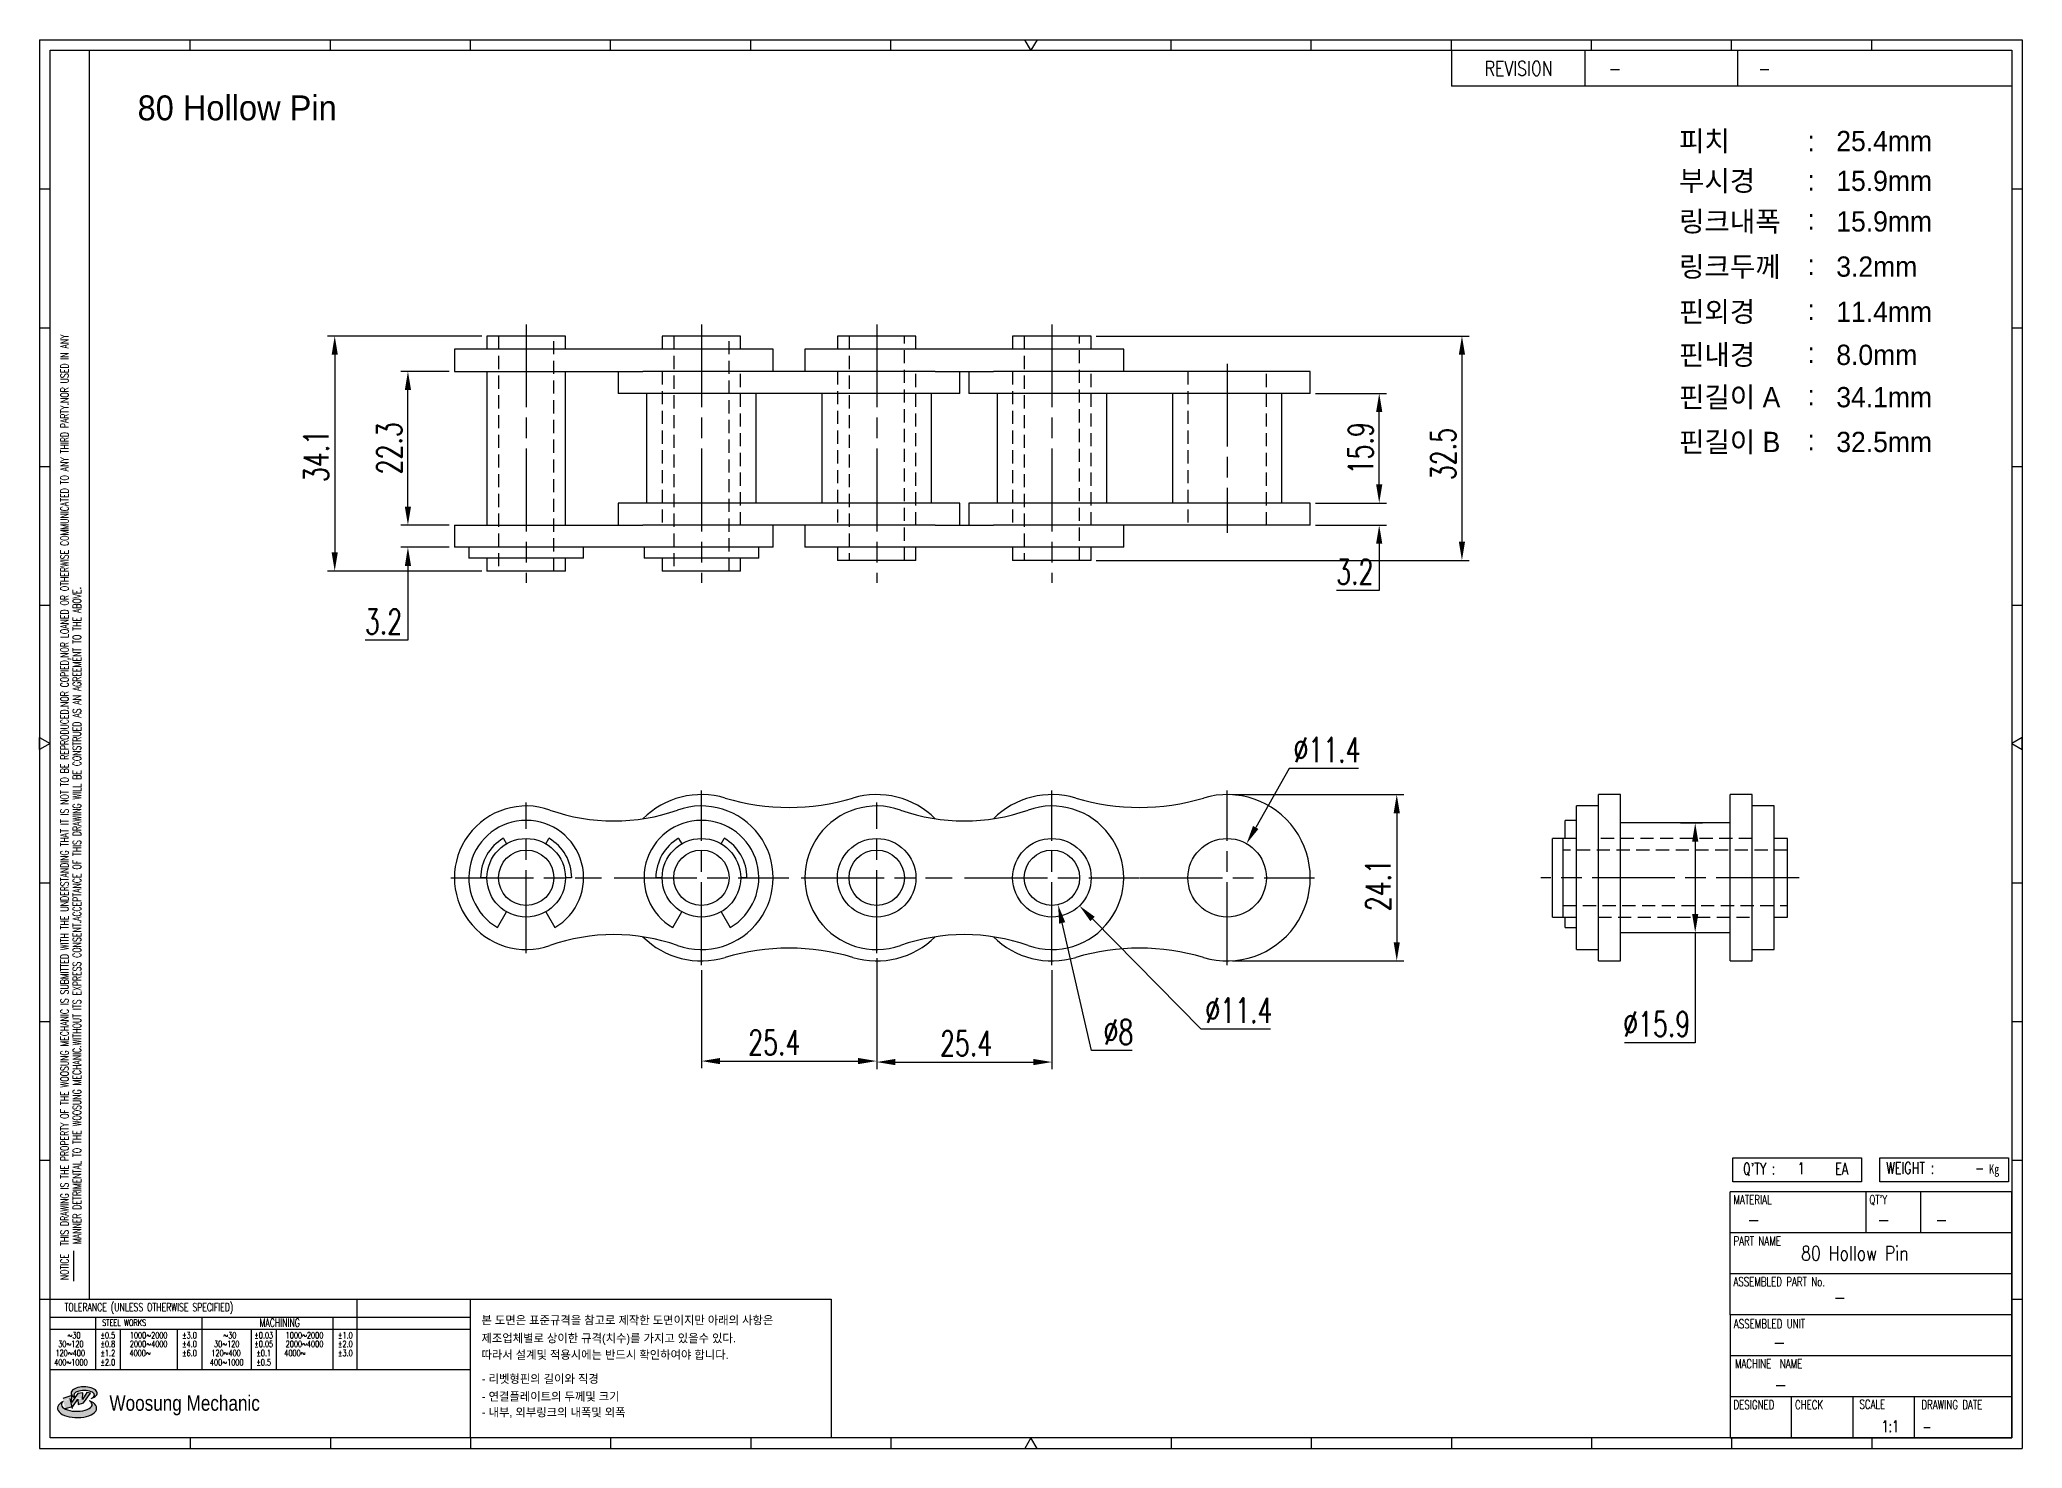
# Model space of a CAD drawing. Header units: millimetres. Extents: x 849 to 1136, y 59 to 263.
import ezdxf
from ezdxf.enums import TextEntityAlignment as Align

# ---------------------------------------------------------------- set-up
doc = ezdxf.new("R2010")
doc.units = ezdxf.units.MM
doc.linetypes.add('AM_ISO08W050', pattern=[18, 12, -1.5, 3, -1.5])
doc.linetypes.add('HIDDEN', pattern=[9.525, 6.35, -3.175])
doc.layers.get('Defpoints').update_dxf_attribs({"color": 80})
doc.layers.add('CL1', color=140, linetype='AM_ISO08W050', lineweight=25)
for name, color, linetype in [('HL', 3, 'HIDDEN'), ('S-DIM', 7, 'Continuous'), ('TITLE', 7, 'Continuous'), ('도면레이아웃', 7, 'Continuous')]:
    doc.layers.add(name, color=color, linetype=linetype)
doc.styles.add('HAN', font='ROMANS.shx', dxfattribs={"width": 0.7, "bigfont": 'whgtxt.shx'})
doc.styles.add('HKD_ST2', font='romans.shx', dxfattribs={"width": 0.7, "height": 4, "bigfont": '@extfont2.shx'})
doc.styles.add('HSG', font='SIMPLEX.shx', dxfattribs={"width": 0.7, "bigfont": 'HSG.shx'})
doc.styles.add('MtXpl_', font='Gulim.ttf')
doc.styles.add('SLDTEXTSTYLE4', font='arial.ttf', dxfattribs={"width": 0.8})
doc.dimstyles.new('AP1.5', dxfattribs={"dimscale": 1.5, "dimtxt": 2.4, "dimasz": 1.8, "dimexe": 0.7, "dimexo": 0.5, "dimgap": 0.6, "dimtad": 1, "dimtoh": 1, "dimdec": 1, "dimrnd": 0.01, "dimzin": 9, "dimdsep": 46, "dimtxsty": 'HSG', "dimcen": 0, "dimclrd": 251, "dimclre": 251, "dimclrt": 60, "dimazin": 2, "dimtp": 1, "dimtm": 1, "dimtfac": 0.5, "dimtdec": 1, "dimtofl": 0, "dimtmove": 0, "dimatfit": 3, "dimfxl": 0, "dimtvp": 1, "dimtolj": 2, "dimlwd": -1, "dimlwe": -1, "dimarcsym": 0})

# ---------------------------------------------------------------- blocks, each defined once
blk = doc.blocks.new('MAST')
at = {"layer": '도면레이아웃'}
h = blk.add_hatch(color=10, dxfattribs=at)
h.paths.add_polyline_path([(1.544, 35.177), (1.554, 34.966), (1.779, 35.034), (2.054, 35.422), (1.908, 35.446), (1.728, 35.167), (1.741, 35.439), (1.547, 35.405), (1.292, 35.041), (1.295, 35.33), (0.943, 35.208), (1.03, 34.8), (1.336, 34.885)])
edge = h.paths.add_edge_path()
edge.add_ellipse((1.795, 35.421), major_axis=(-0.53, 0), ratio=0.487785, start_angle=122.36065, end_angle=403.39574)
edge.add_line((1.411, 35.244), (1.419, 35.261))
edge.add_ellipse((1.798, 35.344), major_axis=(-0.423, 0), ratio=0.444396, start_angle=131.58977, end_angle=386.19408, ccw=False)
edge = h.paths.add_edge_path()
edge.add_ellipse((1.512, 34.815), major_axis=(-0.793, 0), ratio=0.480113, start_angle=314.67633, end_angle=590.85213)
edge.add_ellipse((1.501, 34.958), major_axis=(-0.62, 0), ratio=0.43311, start_angle=331.7024, end_angle=574.42495, ccw=False)
at = {"color": 140}
for p, q in [((0, 90.118), (80.15, 90.118)), ((0, 90.118), (0, 33.191)), ((80.15, 90.118), (80.15, 33.191)), ((57.068, 89.693), (57.068, 88.246)), ((62.47, 89.693), (62.47, 88.246)), ((68.635, 89.693), (68.635, 88.246)), ((79.725, 88.246), (57.068, 88.246)), ((68.449, 43.961), (68.449, 44.936)), ((68.449, 44.936), (73.654, 44.936)), ((73.654, 44.936), (73.654, 43.961)), ((74.39, 43.961), (74.39, 44.936)), ((74.39, 44.936), (79.595, 44.936)), ((79.595, 44.936), (79.595, 43.961)), ((68.336, 38.59), (68.336, 43.563)), ((79.725, 43.563), (68.336, 43.563)), ((73.654, 43.961), (68.449, 43.961)), ((73.827, 43.563), (73.827, 41.905)), ((79.595, 43.961), (74.39, 43.961)), ((76.037, 43.563), (76.037, 41.905)), ((79.725, 38.59), (79.725, 43.563)), ((79.725, 41.905), (68.336, 41.905)), ((79.725, 40.248), (68.336, 40.248)), ((68.336, 38.59), (68.336, 33.616)), ((79.725, 38.59), (68.336, 38.59)), ((79.725, 33.616), (79.725, 38.59)), ((79.725, 36.932), (68.336, 36.932)), ((79.725, 35.274), (68.336, 35.274)), ((70.822, 33.616), (70.822, 35.274)), ((73.309, 33.616), (73.309, 35.274)), ((75.796, 33.616), (75.796, 35.274)), ((0, 33.191), (80.15, 33.191)), ((68.336, 33.616), (79.725, 33.616))]:
    blk.add_line(p, q, dxfattribs=at)
for p, q in [((6.089, 89.693), (6.089, 90.118)), ((11.753, 89.693), (11.753, 90.118)), ((17.418, 89.693), (17.418, 90.118)), ((23.082, 89.693), (23.082, 90.118)), ((28.746, 89.693), (28.746, 90.118)), ((34.411, 89.693), (34.411, 90.118)), ((45.739, 89.693), (45.739, 90.118)), ((51.404, 89.693), (51.404, 90.118)), ((57.068, 89.693), (57.068, 90.118)), ((62.732, 89.693), (62.732, 90.118)), ((68.397, 89.693), (68.397, 90.118)), ((74.061, 89.693), (74.061, 90.118)), ((0, 84.085), (0.425, 84.085)), ((79.725, 84.085), (80.15, 84.085)), ((0, 78.478), (0.425, 78.478)), ((79.725, 78.478), (80.15, 78.478)), ((0, 72.87), (0.425, 72.87)), ((79.725, 72.87), (80.15, 72.87)), ((0, 67.262), (0.425, 67.262)), ((79.725, 67.262), (80.15, 67.262)), ((0, 56.047), (0.425, 56.047)), ((79.725, 56.047), (80.15, 56.047)), ((0, 50.439), (0.425, 50.439)), ((79.725, 50.439), (80.15, 50.439)), ((0, 44.832), (0.425, 44.832)), ((79.725, 44.832), (80.15, 44.832)), ((1.377, 39.947), (1.377, 41.174)), ((0, 39.224), (0.425, 39.224)), ((79.725, 39.224), (80.15, 39.224)), ((6.089, 33.616), (6.089, 33.191)), ((11.753, 33.616), (11.753, 33.191)), ((17.418, 33.616), (17.418, 33.191)), ((23.082, 33.616), (23.082, 33.191)), ((28.746, 33.616), (28.746, 33.191)), ((34.411, 33.616), (34.411, 33.191)), ((45.739, 33.616), (45.739, 33.191)), ((51.404, 33.616), (51.404, 33.191)), ((57.068, 33.616), (57.068, 33.191)), ((62.732, 33.616), (62.732, 33.191)), ((68.397, 33.616), (68.397, 33.191)), ((74.061, 33.616), (74.061, 33.191))]:
    blk.add_line(p, q)
at = {"color": 2}
for p, q in [((2.017, 39.224), (2.017, 89.693)), ((0.425, 39.224), (17.418, 39.224)), ((0.425, 38.487), (17.418, 38.487)), ((2.257, 38.487), (2.257, 36.382)), ((6.557, 38.5), (6.557, 36.382)), ((11.857, 38.487), (11.857, 36.382)), ((12.816, 39.224), (12.816, 36.382)), ((17.418, 33.616), (17.418, 39.224)), ((0.425, 38.012), (17.418, 38.012)), ((3.257, 38.012), (3.257, 36.382)), ((5.557, 38.012), (5.557, 36.382)), ((8.557, 38.012), (8.557, 36.382)), ((9.557, 38.026), (9.557, 36.382)), ((0.425, 36.382), (17.418, 36.382))]:
    blk.add_line(p, q, dxfattribs=at)
for points in [[(40.075, 89.693), (39.83, 90.118), (40.32, 90.118)], [(0.425, 61.679), (0, 61.433), (0, 61.924)], [(79.725, 61.679), (80.15, 61.433), (80.15, 61.924)], [(40.075, 33.616), (39.83, 33.191), (40.32, 33.191)]]:
    blk.add_lwpolyline(points, close=True)
at = {"color": 140}
blk.add_lwpolyline([(0.425, 89.693), (79.725, 89.693), (79.725, 33.616), (0.425, 33.616)], close=True, dxfattribs=at)
at = {"layer": '도면레이아웃'}
for p, q in [((1.295, 35.33), (0.943, 35.208)), ((1.547, 35.405), (1.292, 35.041)), ((1.292, 35.041), (1.295, 35.33)), ((1.741, 35.439), (1.547, 35.405)), ((1.908, 35.446), (1.728, 35.167)), ((1.728, 35.167), (1.741, 35.439)), ((1.779, 35.034), (2.054, 35.422)), ((2.054, 35.422), (1.908, 35.446)), ((1.03, 34.8), (1.336, 34.885)), ((1.224, 35.208), (1.311, 34.8)), ((1.224, 35.208), (1.224, 35.208)), ((1.336, 34.885), (1.544, 35.177)), ((1.419, 35.261), (1.411, 35.244)), ((1.544, 35.177), (1.554, 34.966)), ((1.554, 34.966), (1.779, 35.034))]:
    blk.add_line(p, q, dxfattribs=at)
for centre, major_axis, ratio, start_param, end_param in [((1.795, 35.421), (-0.53, 0), 0.487785, 2.135596, 7.040584), ((1.798, 35.344), (-0.423, 0), 0.444396, 2.296675, 6.740358), ((1.512, 34.815), (-0.793, 0), 0.480113, 5.492138, 10.312315), ((1.501, 34.958), (-0.62, 0), 0.43311, 5.789299, 10.025607)]:
    blk.add_ellipse(centre, major_axis=major_axis, ratio=ratio, start_param=start_param, end_param=end_param, dxfattribs=at)
for s, height, style, width, p in [('REVISION', 0.5806, 'HAN', 0.8, (58.415, 88.664)), ('-', 0.581, 'HAN', 0.8, (63.426, 88.664)), ('-', 0.581, 'HAN', 0.8, (69.468, 88.664)), ("Q'TY : ", 0.4746, 'HKD_ST2', 0.7, (68.857, 44.253)), ('1', 0.475, 'HKD_ST2', 0.7, (71.071, 44.275)), ('EA', 0.4746, 'HKD_ST2', 0.7, (72.578, 44.253)), ('WEIGHT : ', 0.4746, 'HKD_ST2', 0.7, (74.65, 44.286)), ('-', 0.581, 'HAN', 0.8, (69.029, 42.157)), ('-', 0.581, 'HAN', 0.8, (74.289, 42.157)), ('-', 0.581, 'HAN', 0.8, (76.623, 42.157)), ('-', 0.581, 'HAN', 0.8, (72.515, 39.013)), ('-', 0.581, 'HAN', 0.8, (70.067, 37.189)), ('-', 0.581, 'HAN', 0.8, (70.126, 35.48)), ('1:1', 0.4746, 'HKD_ST2', 0.7, (74.458, 33.848)), ('-', 0.475, 'HKD_ST2', 0.7, (76.112, 33.837))]:
    blk.add_text(s, height=height, dxfattribs=dict(style=style, width=width)).set_placement(p)
at = {"color": 6, "style": 'HKD_ST2', "width": 0.7}
for s, p in [(' THIS DRAWING IS THE PROPERTY OF THE WOOSUNG MECHANIC IS SUBMITTED WITH THE UNDERSTANDING THAT IT IS NOT TO BE REPRODUCED.NOR COPIED,NOR LOANED OR OTHERWISE COMMUNICATED TO ANY THIRD PARTY.NOR USED IN ANY', (1.173, 41.217)), ('MANNER DETRIMENTAL TO THE WOOSUNG MECHANIC.WITHOUT ITS EXPRESS CONSENT.ACCEPTANCE OF THIS DRAWING WILL BE CONSTRUED AS AN AGREEMENT TO THE ABOVE.', (1.672, 41.447))]:
    blk.add_text(s, height=0.326266, rotation=90, dxfattribs=at).set_placement(p)
at = {"style": 'HKD_ST2', "width": 0.7}
blk.add_text('-', height=0.475, dxfattribs=at).set_placement((78.613, 44.286), align=Align.RIGHT)
at = {"color": 254, "style": 'HKD_ST2', "width": 0.7}
for s, height, p in [('MATERIAL', 0.3651, (68.474, 43.425)), ("QT'Y", 0.3651, (73.965, 43.425)), ('PART NAME', 0.3651, (68.474, 41.756)), ('ASSEMBLED PART No.', 0.36511, (68.474, 40.109)), ('ASSEMBLED UNIT', 0.36511, (68.49, 38.408)), ('MACHINE  NAME', 0.36511, (68.532, 36.794)), ('DESIGNED', 0.3651, (68.474, 35.136)), ('CHECK', 0.3651, (70.961, 35.136)), ('SCALE', 0.3651, (73.566, 35.153)), ('DRAWING DATE', 0.36511, (76.071, 35.141))]:
    blk.add_text(s, height=height, dxfattribs=at).set_placement(p, align=Align.TOP_LEFT)
at = {"style": 'HKD_ST2', "width": 0.7}
blk.add_text('NOTICE', height=0.3263, rotation=90, dxfattribs=at).set_placement((1.163, 39.988))
blk.add_text('TOLERANCE (UNLESS OTHERWISE SPECIFIED)', height=0.32627, dxfattribs=at).set_placement((4.417, 38.896), align=Align.MIDDLE_CENTER)
at = {"color": 4, "style": 'HKD_ST2', "width": 0.7}
for s, height, p in [('%%12630', 0.261, (1.389, 37.762)), ('1000%%1262000', 0.26101, (4.407, 37.762)), ('%%12630', 0.261, (7.689, 37.762)), ('1000%%1262000', 0.26101, (10.707, 37.762)), ('120%%126400', 0.26101, (1.237, 37.045)), ('30%%126120', 0.261, (1.263, 37.411)), ('4000%%126', 0.261, (4.061, 37.045)), ('2000%%1264000', 0.26101, (4.407, 37.411)), ('120%%126400', 0.26101, (7.537, 37.045)), ('30%%126120', 0.261, (7.563, 37.411)), ('4000%%126', 0.261, (10.321, 37.045)), ('2000%%1264000', 0.26101, (10.707, 37.411)), ('400%%1261000', 0.26101, (1.263, 36.67)), ('400%%1261000', 0.26101, (7.563, 36.67))]:
    blk.add_text(s, height=height, dxfattribs=at).set_placement(p, align=Align.MIDDLE_CENTER)
for s, height, p in [('%%P0.5', 0.261, (2.757, 37.762)), ('STEEL WORKS', 0.26101, (3.416, 38.268)), ('%%P3.0', 0.261, (6.057, 37.762)), ('%%P0.03', 0.261, (9.057, 37.762)), ('MACHINING', 0.3263, (9.707, 38.27)), ('%%P1.0', 0.261, (12.357, 37.762)), ('%%P0.8', 0.261, (2.757, 37.411)), ('%%P1.2', 0.261, (2.757, 37.045)), ('%%P4.0', 0.261, (6.057, 37.411)), ('%%P6.0', 0.261, (6.057, 37.045)), ('%%P0.05', 0.261, (9.057, 37.411)), ('%%P0.1', 0.261, (9.057, 37.045)), ('%%P2.0', 0.261, (12.357, 37.411)), ('%%P3.0', 0.261, (12.357, 37.045)), ('%%P2.0', 0.261, (2.757, 36.67)), ('%%P0.5', 0.261, (9.057, 36.67))]:
    blk.add_text(s, height=height, dxfattribs=at).set_placement(p, align=Align.MIDDLE)
at = {"color": 1, "style": 'SLDTEXTSTYLE4', "width": 0.8}
blk.add_text('Woosung Mechanic', height=0.61957, dxfattribs=at).set_placement((2.822, 34.711))
at = {"layer": 'TITLE', "width": 0.8}
blk.add_text('Kg', height=0.3789, dxfattribs=at).set_placement((78.807, 44.286))
blk = doc.blocks.new('*D2')
at = {"layer": 'Defpoints', "color": 0, "transparency": 16777216}
for p in [(1032.92, 195.72), (1042.91, 195.72), (1032.92, 192.52)]:
    blk.add_point(p, dxfattribs=at)
at = {"layer": 'S-DIM', "color": 251, "linetype": 'ByBlock', "transparency": 16777216}
for p, q in [((1042.91, 198.42), (1042.91, 201.12)), ((1033.67, 195.72), (1043.96, 195.72)), ((1033.67, 192.52), (1043.96, 192.52)), ((1042.91, 189.82), (1042.91, 183.05)), ((1042.91, 183.05), (1036.73, 183.05))]:
    blk.add_line(p, q, dxfattribs=at)
at = {"layer": 'S-DIM', "color": 251, "transparency": 16777216}
for points in [[(1042.46, 198.42), (1043.36, 198.42), (1042.91, 195.72)], [(1042.46, 189.82), (1043.36, 189.82), (1042.91, 192.52)]]:
    blk.add_solid(points, dxfattribs=at)
at = {"layer": 'S-DIM', "color": 60, "transparency": 16777216, "insert": (1039.37, 185.75), "char_height": 3.6, "attachment_point": 5, "style": 'HSG'}
blk.add_mtext('\\A2;3.2', dxfattribs=at)
blk = doc.blocks.new('*D3')
at = {"layer": 'Defpoints', "color": 0, "transparency": 16777216}
for p in [(1032.92, 211.6), (1042.91, 211.6), (1032.92, 195.72)]:
    blk.add_point(p, dxfattribs=at)
at = {"layer": 'S-DIM', "color": 251, "linetype": 'ByBlock', "transparency": 16777216}
for p, q in [((1033.67, 211.6), (1043.96, 211.6)), ((1042.91, 198.42), (1042.91, 208.9)), ((1033.67, 195.72), (1043.96, 195.72))]:
    blk.add_line(p, q, dxfattribs=at)
at = {"layer": 'S-DIM', "color": 251, "transparency": 16777216}
for points in [[(1042.46, 208.9), (1043.36, 208.9), (1042.91, 211.6)], [(1042.46, 198.42), (1043.36, 198.42), (1042.91, 195.72)]]:
    blk.add_solid(points, dxfattribs=at)
at = {"layer": 'S-DIM', "color": 60, "transparency": 16777216, "insert": (1040.21, 203.66), "char_height": 3.6, "attachment_point": 5, "rotation": 90, "style": 'HSG'}
blk.add_mtext('\\A2;15.9', dxfattribs=at)
blk = doc.blocks.new('*D4')
at = {"layer": 'Defpoints', "color": 0, "transparency": 16777216}
for p in [(902.13, 192.52), (908.87, 192.52), (908.87, 189.32)]:
    blk.add_point(p, dxfattribs=at)
at = {"layer": 'S-DIM', "color": 251, "linetype": 'ByBlock', "transparency": 16777216}
for p, q in [((902.13, 195.22), (902.13, 197.92)), ((908.12, 192.52), (901.08, 192.52)), ((908.12, 189.32), (901.08, 189.32)), ((902.13, 186.62), (902.13, 175.85)), ((902.13, 175.85), (895.95, 175.85))]:
    blk.add_line(p, q, dxfattribs=at)
at = {"layer": 'S-DIM', "color": 251, "transparency": 16777216}
for points in [[(901.68, 195.22), (902.58, 195.22), (902.13, 192.52)], [(901.68, 186.62), (902.58, 186.62), (902.13, 189.32)]]:
    blk.add_solid(points, dxfattribs=at)
at = {"layer": 'S-DIM', "color": 60, "transparency": 16777216, "insert": (898.59, 178.55), "char_height": 3.6, "attachment_point": 5, "style": 'HSG'}
blk.add_mtext('\\A2;3.2', dxfattribs=at)
blk = doc.blocks.new('*D5')
at = {"layer": 'Defpoints', "color": 0, "transparency": 16777216}
for p in [(902.13, 214.8), (908.87, 214.8), (908.87, 192.52)]:
    blk.add_point(p, dxfattribs=at)
at = {"layer": 'S-DIM', "color": 251, "linetype": 'ByBlock', "transparency": 16777216}
for p, q in [((908.12, 214.8), (901.08, 214.8)), ((902.13, 195.22), (902.13, 212.1)), ((908.12, 192.52), (901.08, 192.52))]:
    blk.add_line(p, q, dxfattribs=at)
at = {"layer": 'S-DIM', "color": 251, "transparency": 16777216}
for points in [[(901.68, 212.1), (902.58, 212.1), (902.13, 214.8)], [(901.68, 195.22), (902.58, 195.22), (902.13, 192.52)]]:
    blk.add_solid(points, dxfattribs=at)
at = {"layer": 'S-DIM', "color": 60, "transparency": 16777216, "insert": (899.43, 203.66), "char_height": 3.6, "attachment_point": 5, "rotation": 90, "style": 'HSG'}
blk.add_mtext('\\A2;22.3', dxfattribs=at)
blk = doc.blocks.new('*D6')
at = {"layer": 'Defpoints', "color": 0, "transparency": 16777216}
for p in [(970.07, 130.51), (995.47, 128.78), (995.47, 114.73)]:
    blk.add_point(p, dxfattribs=at)
at = {"layer": 'S-DIM', "color": 251, "linetype": 'ByBlock', "transparency": 16777216}
for p, q in [((970.07, 129.76), (970.07, 113.68)), ((995.47, 128.03), (995.47, 113.68)), ((972.77, 114.73), (992.77, 114.73))]:
    blk.add_line(p, q, dxfattribs=at)
at = {"layer": 'S-DIM', "color": 251, "transparency": 16777216}
for points in [[(972.77, 115.18), (972.77, 114.28), (970.07, 114.73)], [(992.77, 115.18), (992.77, 114.28), (995.47, 114.73)]]:
    blk.add_solid(points, dxfattribs=at)
at = {"layer": 'S-DIM', "color": 60, "transparency": 16777216, "insert": (983.04, 117.43), "char_height": 3.6, "attachment_point": 5, "style": 'HSG'}
blk.add_mtext('\\A2;25.4', dxfattribs=at)
blk = doc.blocks.new('*D7')
at = {"layer": 'Defpoints', "color": 0, "transparency": 16777216}
for p in [(991.47, 145.47), (999.46, 137.38)]:
    blk.add_point(p, dxfattribs=at)
at = {"layer": 'S-DIM', "color": 251, "linetype": 'ByBlock', "transparency": 16777216}
for p, q in [((1017.11, 119.51), (1001.36, 135.46)), ((1027.13, 119.51), (1017.11, 119.51))]:
    blk.add_line(p, q, dxfattribs=at)
at = {"layer": 'S-DIM', "color": 251, "transparency": 16777216}
blk.add_solid([(1001.68, 135.78), (1001.04, 135.14), (999.46, 137.38)], dxfattribs=at)
at = {"layer": 'S-DIM', "color": 60, "transparency": 16777216, "insert": (1022.57, 122.21), "char_height": 3.6, "attachment_point": 5, "style": 'HSG'}
blk.add_mtext('\\A2;∅11.4', dxfattribs=at)
blk = doc.blocks.new('*D8')
at = {"layer": 'Defpoints', "color": 0, "transparency": 16777216}
for p in [(1023.68, 146.37), (1018.05, 136.48)]:
    blk.add_point(p, dxfattribs=at)
at = {"layer": 'S-DIM', "color": 251, "linetype": 'ByBlock', "transparency": 16777216}
for p, q in [((1029.88, 157.27), (1025.01, 148.72)), ((1039.9, 157.27), (1029.88, 157.27))]:
    blk.add_line(p, q, dxfattribs=at)
at = {"layer": 'S-DIM', "color": 251, "transparency": 16777216}
blk.add_solid([(1024.62, 148.94), (1025.4, 148.5), (1023.68, 146.37)], dxfattribs=at)
at = {"layer": 'S-DIM', "color": 60, "transparency": 16777216, "insert": (1035.34, 159.97), "char_height": 3.6, "attachment_point": 5, "style": 'HSG'}
blk.add_mtext('\\A2;∅11.4', dxfattribs=at)
blk = doc.blocks.new('*D9')
at = {"layer": 'Defpoints', "color": 0, "transparency": 16777216}
for p in [(1085.82, 149.37), (1085.82, 133.49), (1088.71, 133.49)]:
    blk.add_point(p, dxfattribs=at)
at = {"layer": 'S-DIM', "color": 251, "linetype": 'ByBlock', "transparency": 16777216}
for p, q in [((1086.57, 149.37), (1089.76, 149.37)), ((1088.71, 146.67), (1088.71, 136.19)), ((1086.57, 133.49), (1089.76, 133.49)), ((1088.71, 133.49), (1088.71, 117.53)), ((1088.71, 117.53), (1078.45, 117.53))]:
    blk.add_line(p, q, dxfattribs=at)
at = {"layer": 'S-DIM', "color": 251, "transparency": 16777216}
for points in [[(1088.26, 146.67), (1089.16, 146.67), (1088.71, 149.37)], [(1088.26, 136.19), (1089.16, 136.19), (1088.71, 133.49)]]:
    blk.add_solid(points, dxfattribs=at)
at = {"layer": 'S-DIM', "color": 60, "transparency": 16777216, "insert": (1083.13, 120.23), "char_height": 3.6, "attachment_point": 5, "style": 'HSG'}
blk.add_mtext('\\A2;%%c15.9', dxfattribs=at)
blk = doc.blocks.new('*D10')
at = {"layer": 'Defpoints', "color": 0, "transparency": 16777216}
for p in [(1020.87, 153.48), (1020.87, 129.38), (1045.45, 129.38)]:
    blk.add_point(p, dxfattribs=at)
at = {"layer": 'S-DIM', "color": 251, "linetype": 'ByBlock', "transparency": 16777216}
for p, q in [((1021.62, 153.48), (1046.5, 153.48)), ((1045.45, 150.78), (1045.45, 132.08)), ((1021.62, 129.38), (1046.5, 129.38))]:
    blk.add_line(p, q, dxfattribs=at)
at = {"layer": 'S-DIM', "color": 251, "transparency": 16777216}
for points in [[(1045, 150.78), (1045.9, 150.78), (1045.45, 153.48)], [(1045, 132.08), (1045.9, 132.08), (1045.45, 129.38)]]:
    blk.add_solid(points, dxfattribs=at)
at = {"layer": 'S-DIM', "color": 60, "transparency": 16777216, "insert": (1042.75, 140.36), "char_height": 3.6, "attachment_point": 5, "rotation": 90, "style": 'HSG'}
blk.add_mtext('\\A2;24.1', dxfattribs=at)
blk = doc.blocks.new('*D11')
at = {"layer": 'Defpoints', "color": 0, "transparency": 16777216}
for p in [(970.07, 130.51), (944.67, 128.78), (970.07, 114.87)]:
    blk.add_point(p, dxfattribs=at)
at = {"layer": 'S-DIM', "color": 251, "linetype": 'ByBlock', "transparency": 16777216}
for p, q in [((970.07, 129.76), (970.07, 113.82)), ((944.67, 128.03), (944.67, 113.82)), ((947.37, 114.87), (967.37, 114.87))]:
    blk.add_line(p, q, dxfattribs=at)
at = {"layer": 'S-DIM', "color": 251, "transparency": 16777216}
for points in [[(947.37, 115.32), (947.37, 114.42), (944.67, 114.87)], [(967.37, 115.32), (967.37, 114.42), (970.07, 114.87)]]:
    blk.add_solid(points, dxfattribs=at)
at = {"layer": 'S-DIM', "color": 60, "transparency": 16777216, "insert": (955.23, 117.57), "char_height": 3.6, "attachment_point": 5, "style": 'HSG'}
blk.add_mtext('\\A2;25.4', dxfattribs=at)
blk = doc.blocks.new('*D12')
at = {"layer": 'Defpoints', "color": 0, "transparency": 16777216}
for p in [(994.57, 145.34), (996.36, 137.52)]:
    blk.add_point(p, dxfattribs=at)
at = {"layer": 'S-DIM', "color": 251, "linetype": 'ByBlock', "transparency": 16777216}
for p, q in [((1001.19, 116.38), (996.96, 134.89)), ((1007.09, 116.38), (1001.19, 116.38))]:
    blk.add_line(p, q, dxfattribs=at)
at = {"layer": 'S-DIM', "color": 251, "transparency": 16777216}
blk.add_solid([(997.4, 134.99), (996.52, 134.79), (996.36, 137.52)], dxfattribs=at)
at = {"layer": 'S-DIM', "color": 60, "transparency": 16777216, "insert": (1005.11, 119.08), "char_height": 3.6, "attachment_point": 5, "style": 'HSG'}
blk.add_mtext('\\A2;∅8', dxfattribs=at)
blk = doc.blocks.new('*D13')
at = {"layer": 'Defpoints', "color": 0, "transparency": 16777216}
for p in [(1001.15, 219.91), (1001.15, 187.41), (1054.9, 187.41)]:
    blk.add_point(p, dxfattribs=at)
at = {"layer": 'S-DIM', "color": 251, "linetype": 'ByBlock', "transparency": 16777216}
for p, q in [((1001.9, 219.91), (1055.95, 219.91)), ((1054.9, 217.21), (1054.9, 190.11)), ((1001.9, 187.41), (1055.95, 187.41))]:
    blk.add_line(p, q, dxfattribs=at)
at = {"layer": 'S-DIM', "color": 251, "transparency": 16777216}
for points in [[(1054.45, 217.21), (1055.35, 217.21), (1054.9, 219.91)], [(1054.45, 190.11), (1055.35, 190.11), (1054.9, 187.41)]]:
    blk.add_solid(points, dxfattribs=at)
at = {"layer": 'S-DIM', "color": 60, "transparency": 16777216, "insert": (1052.2, 202.82), "char_height": 3.6, "attachment_point": 5, "rotation": 90, "style": 'HSG'}
blk.add_mtext('\\A2;32.5', dxfattribs=at)
blk = doc.blocks.new('*D14')
at = {"layer": 'Defpoints', "color": 0, "transparency": 16777216}
for p in [(913.58, 219.91), (891.52, 185.86), (913.58, 185.86)]:
    blk.add_point(p, dxfattribs=at)
at = {"layer": 'S-DIM', "color": 251, "linetype": 'ByBlock', "transparency": 16777216}
for p, q in [((912.83, 219.91), (890.47, 219.91)), ((891.52, 217.21), (891.52, 188.56)), ((912.83, 185.86), (890.47, 185.86))]:
    blk.add_line(p, q, dxfattribs=at)
at = {"layer": 'S-DIM', "color": 251, "transparency": 16777216}
for points in [[(891.07, 217.21), (891.97, 217.21), (891.52, 219.91)], [(891.07, 188.56), (891.97, 188.56), (891.52, 185.86)]]:
    blk.add_solid(points, dxfattribs=at)
at = {"layer": 'S-DIM', "color": 60, "transparency": 16777216, "insert": (888.82, 202.54), "char_height": 3.6, "attachment_point": 5, "rotation": 90, "style": 'HSG'}
blk.add_mtext('\\A2;34.1', dxfattribs=at)

msp = doc.modelspace()

# ---------------------------------------------------------------- linework, layer by layer
for p, q in [((924.95, 219.91), (913.58, 219.91)), ((913.58, 219.91), (913.58, 218)), ((924.95, 218), (924.95, 219.91)), ((950.35, 219.91), (938.98, 219.91)), ((938.98, 219.91), (938.98, 218)), ((950.35, 218), (950.35, 219.91)), ((975.75, 219.91), (964.38, 219.91)), ((964.38, 219.91), (964.38, 218)), ((975.75, 218), (975.75, 219.91)), ((1001.15, 219.91), (989.78, 219.91)), ((989.78, 219.91), (989.78, 218)), ((1001.15, 218), (1001.15, 219.91)), ((908.87, 218), (908.87, 214.8)), ((955.07, 218), (908.87, 218)), ((955.07, 214.8), (955.07, 218)), ((959.67, 218), (959.67, 214.8)), ((1005.87, 218), (959.67, 218)), ((1005.87, 214.8), (1005.87, 218)), ((908.87, 214.8), (936.18, 214.8)), ((913.58, 214.8), (913.58, 192.52)), ((924.95, 192.52), (924.95, 214.8)), ((932.62, 214.8), (932.62, 211.6)), ((978.56, 214.8), (936.18, 214.8)), ((978.56, 214.8), (986.98, 214.8)), ((982.12, 211.6), (982.12, 214.8)), ((983.42, 214.8), (983.42, 211.6)), ((1032.92, 214.8), (986.98, 214.8)), ((1032.92, 211.6), (1032.92, 214.8)), ((982.12, 211.6), (932.62, 211.6)), ((936.73, 211.6), (936.73, 195.72)), ((952.61, 195.72), (952.61, 211.6)), ((962.13, 211.6), (962.13, 195.72)), ((978.01, 195.72), (978.01, 211.6)), ((1032.92, 211.6), (983.42, 211.6)), ((987.53, 211.6), (987.53, 195.72)), ((1003.41, 195.72), (1003.41, 211.6)), ((1012.93, 211.6), (1012.93, 195.72)), ((1028.81, 195.72), (1028.81, 211.6)), ((932.62, 195.72), (932.62, 192.52)), ((982.12, 195.72), (932.62, 195.72)), ((982.12, 192.52), (982.12, 195.72)), ((983.42, 195.72), (983.42, 192.52)), ((1032.92, 195.72), (983.42, 195.72)), ((1032.92, 192.52), (1032.92, 195.72)), ((908.87, 192.52), (936.18, 192.52)), ((908.87, 192.52), (908.87, 189.32)), ((978.56, 192.52), (936.18, 192.52)), ((955.07, 189.32), (955.07, 192.52)), ((959.67, 192.52), (959.67, 189.32)), ((978.56, 192.52), (986.98, 192.52)), ((1032.92, 192.52), (986.98, 192.52)), ((1005.87, 189.32), (1005.87, 192.52)), ((955.07, 189.32), (908.87, 189.32)), ((910.95, 189.32), (910.95, 187.72)), ((927.59, 187.72), (910.95, 187.72)), ((913.58, 187.72), (913.58, 185.86)), ((924.95, 185.86), (924.95, 187.72)), ((927.59, 187.72), (927.59, 189.32)), ((936.35, 189.32), (936.35, 187.72)), ((952.99, 187.72), (936.35, 187.72)), ((938.98, 187.72), (938.98, 185.86)), ((950.35, 185.86), (950.35, 187.72)), ((952.99, 187.72), (952.99, 189.32)), ((1005.87, 189.32), (959.67, 189.32)), ((964.38, 189.32), (964.38, 187.41)), ((975.75, 187.41), (964.38, 187.41)), ((975.75, 187.41), (975.75, 189.32)), ((989.78, 189.32), (989.78, 187.41)), ((1001.15, 187.41), (989.78, 187.41)), ((1001.15, 187.41), (1001.15, 189.32)), ((924.95, 185.86), (913.58, 185.86)), ((950.35, 185.86), (938.98, 185.86)), ((1077.88, 153.48), (1074.68, 153.48)), ((1074.68, 129.38), (1074.68, 153.48)), ((1077.88, 129.38), (1077.88, 153.48)), ((1096.96, 153.48), (1093.76, 153.48)), ((1093.76, 129.38), (1093.76, 153.48)), ((1096.96, 129.38), (1096.96, 153.48)), ((1069.88, 147.12), (1069.88, 149.75)), ((1071.48, 149.75), (1069.88, 149.75)), ((1074.68, 151.83), (1071.48, 151.83)), ((1071.48, 131.03), (1071.48, 151.83)), ((1100.16, 151.83), (1096.96, 151.83)), ((1100.16, 131.03), (1100.16, 151.83)), ((915.97, 147.14), (916.42, 146.35)), ((922.11, 146.35), (922.56, 147.14)), ((941.37, 147.14), (941.82, 146.35)), ((947.51, 146.35), (947.96, 147.14)), ((1068.02, 135.74), (1068.02, 147.12)), ((1069.57, 147.12), (1068.02, 147.12)), ((1069.57, 135.74), (1069.57, 147.12)), ((1071.48, 147.12), (1069.57, 147.12)), ((1093.76, 149.37), (1077.88, 149.37)), ((1102.07, 147.12), (1100.16, 147.12)), ((1102.07, 135.74), (1102.07, 147.12)), ((913.58, 141.43), (912.67, 141.43)), ((925.86, 141.43), (924.95, 141.43)), ((938.98, 141.43), (938.07, 141.43)), ((951.26, 141.43), (950.35, 141.43)), ((915.11, 134.22), (916.42, 136.5)), ((922.11, 136.5), (923.43, 134.22)), ((940.51, 134.22), (941.82, 136.5)), ((947.51, 136.5), (948.83, 134.22)), ((1068.02, 135.74), (1069.57, 135.74)), ((1069.57, 135.74), (1071.48, 135.74)), ((1069.88, 134.22), (1069.88, 135.74)), ((1100.16, 135.74), (1102.07, 135.74)), ((1069.88, 134.22), (1071.48, 134.22)), ((1077.88, 133.49), (1093.76, 133.49)), ((1071.48, 131.03), (1074.68, 131.03)), ((1074.68, 129.38), (1077.88, 129.38)), ((1093.76, 129.38), (1096.96, 129.38)), ((1096.96, 131.03), (1100.16, 131.03))]:
    msp.add_line(p, q)
at = {"color": 140}
msp.add_lwpolyline([(911.2, 80.39), (963.48, 80.39), (963.48, 60.28), (911.2, 60.28)], close=True, dxfattribs=at)
for centre, radius in [((919.27, 141.43), 5.69), ((944.67, 141.43), 5.69), ((970.07, 141.43), 5.69), ((995.47, 141.43), 5.69), ((1020.87, 141.43), 5.69), ((919.27, 141.43), 4.01), ((944.67, 141.43), 4.01), ((970.07, 141.43), 4.01), ((995.47, 141.43), 4.01)]:
    msp.add_circle(centre, radius)
for centre, radius, start, end in [((944.67, 141.43), 12.05, 73.3994, 134.7901), ((957.37, 184.03), 32.4, 253.3994, 286.6006), ((970.07, 141.43), 12.05, 45.2099, 106.6006), ((995.47, 141.43), 12.05, 73.3994, 134.7901), ((1008.17, 184.03), 32.4, 253.3994, 286.6006), ((1020.87, 141.43), 12.05, 253.3994, 106.6006), ((919.27, 141.43), 10.4, 70.6253, 289.3747), ((919.27, 141.43), 8.32, 300, 240), ((931.97, 177.54), 27.88, 250.6253, 289.3747), ((944.67, 141.43), 8.32, 300, 240), ((944.67, 141.43), 10.4, 250.6253, 109.3747), ((970.07, 141.43), 10.4, 70.6253, 289.3747), ((982.77, 177.54), 27.88, 250.6253, 289.3747), ((995.47, 141.43), 10.4, 250.6253, 109.3747), ((919.27, 141.43), 6.6, 120, 180), ((919.27, 141.43), 6.6, 0, 60), ((944.67, 141.43), 6.6, 120, 180), ((944.67, 141.43), 6.6, 0, 60), ((931.97, 105.31), 27.88, 70.6253, 109.3747), ((944.67, 141.43), 12.05, 225.2099, 286.6006), ((970.07, 141.43), 12.05, 253.3994, 314.7901), ((982.77, 105.31), 27.88, 70.6253, 109.3747), ((995.47, 141.43), 12.05, 225.2099, 286.6006), ((957.37, 98.83), 32.4, 73.3994, 106.6006), ((1008.17, 98.83), 32.4, 73.3994, 106.6006)]:
    msp.add_arc(centre, radius, start, end)
at = {"layer": 'CL1'}
for p, q in [((919.27, 221.61), (919.27, 184.15)), ((944.67, 221.61), (944.67, 184.15)), ((970.07, 221.61), (970.07, 184.15)), ((995.47, 221.61), (995.47, 184.15)), ((1020.87, 215.91), (1020.87, 191.4)), ((919.27, 130.51), (919.27, 152.35)), ((944.67, 128.78), (944.67, 154.08)), ((970.07, 130.51), (970.07, 152.35)), ((995.47, 128.78), (995.47, 154.08)), ((1020.87, 128.78), (1020.87, 154.08)), ((908.35, 141.43), (930.19, 141.43)), ((932.01, 141.43), (957.32, 141.43)), ((959.15, 141.43), (980.99, 141.43)), ((982.81, 141.43), (1008.12, 141.43)), ((1008.21, 141.43), (1033.52, 141.43)), ((1103.77, 141.43), (1066.32, 141.43))]:
    msp.add_line(p, q, dxfattribs=at)
at = {"layer": 'HL', "linetype": 'HIDDEN', "ltscale": 0.3}
for p, q in [((915.26, 219.91), (915.26, 185.86)), ((923.28, 185.86), (923.28, 219.91)), ((940.66, 219.91), (940.66, 185.86)), ((948.68, 185.86), (948.68, 219.91)), ((966.06, 219.91), (966.06, 187.41)), ((974.08, 187.41), (974.08, 219.91)), ((991.46, 219.91), (991.46, 187.41)), ((999.48, 187.41), (999.48, 219.91)), ((938.98, 214.8), (938.98, 192.52)), ((938.98, 214.8), (938.98, 192.52)), ((950.35, 192.52), (950.35, 214.8)), ((950.35, 192.52), (950.35, 214.8)), ((964.38, 214.8), (964.38, 192.52)), ((964.38, 214.8), (964.38, 192.52)), ((975.75, 192.52), (975.75, 214.8)), ((975.75, 192.52), (975.75, 214.8)), ((989.78, 214.8), (989.78, 192.52)), ((989.78, 214.8), (989.78, 192.52)), ((1001.15, 192.52), (1001.15, 214.8)), ((1001.15, 192.52), (1001.15, 214.8)), ((1015.18, 214.8), (1015.18, 192.52)), ((1026.55, 192.52), (1026.55, 214.8)), ((1096.96, 147.12), (1074.68, 147.12)), ((1102.07, 145.44), (1069.57, 145.44)), ((1069.57, 137.42), (1102.07, 137.42)), ((1074.68, 135.74), (1096.96, 135.74))]:
    msp.add_line(p, q, dxfattribs=at)

# ---------------------------------------------------------------- block references
at = {"color": 140, "xscale": 3.58543268160129, "yscale": 3.58543268160129, "zscale": 3.58543268160129}
msp.add_blockref('MAST', (848.75, -60.25), dxfattribs=at)

# ---------------------------------------------------------------- texts
at = {"color": 254, "style": 'MtXpl_'}
for s, height, p in [('80 Hollow Pin', 3.6081, (862.95, 251.18)), ('피치', 2.936, (1086.36, 246.71)), (':', 2.94, (1104.99, 246.71)), ('25.4mm', 2.936, (1109.16, 246.71)), ('부시경', 2.936, (1086.36, 240.94)), (':', 2.94, (1104.99, 241)), ('15.9mm', 2.936, (1109.16, 240.94)), ('링크내폭', 2.936, (1086.36, 235.07)), (':', 2.94, (1104.99, 235.34)), ('15.9mm', 2.936, (1109.16, 235.07)), ('링크두께', 2.936, (1086.36, 228.52)), (':', 2.94, (1104.99, 228.79)), ('3.2mm', 2.936, (1109.16, 228.52)), ('핀외경', 2.936, (1086.36, 221.97)), (':', 2.94, (1104.99, 222.24)), ('11.4mm', 2.936, (1109.16, 221.97)), ('핀내경', 2.936, (1086.36, 215.73)), ('8.0mm', 2.936, (1109.16, 215.73)), (':', 2.94, (1104.99, 216.01)), ('핀길이 A', 2.936, (1086.36, 209.6)), (':', 2.94, (1104.99, 209.87)), ('34.1mm', 2.936, (1109.16, 209.6)), ('핀길이 B', 2.936, (1086.36, 203.11)), (':', 2.94, (1104.99, 203.38)), ('32.5mm', 2.936, (1109.16, 203.11))]:
    msp.add_text(s, height=height, dxfattribs=at).set_placement(p)
at = {"style": 'HAN', "width": 0.8}
msp.add_text('80 Hollow Pin', height=2.0817, dxfattribs=at).set_placement((1104.06, 85.99))
at = {"color": 140, "style": 'MtXpl_'}
for s, p in [('본 도면은 표준규격을 참고로 제작한 도면이지만 아래의 사항은', (912.79, 76.73)), ('제조업체별로 상이한 규격(치수)를 가지고 있을수 있다.', (912.79, 74.11)), ('따라서 설계및 적용시에는 반드시 확인하여야 합니다.', (912.79, 71.72)), ('- 리벳형핀의 길이와 직경', (912.86, 68.23)), ('- 연결플레이트의 두께및 크기', (912.86, 65.67)), ('- 내부, 외부링크의 내폭및 외폭', (912.86, 63.38))]:
    msp.add_text(s, height=1.2027, dxfattribs=at).set_placement(p)

# ---------------------------------------------------------------- dimensions: what is measured, and where the dimension line sits
at = {"layer": 'S-DIM'}
for base, p1, p2, picture, middle in [((891.5240252, 185.85564515), (913.5786398, 219.90564515), (913.5786398, 185.85564515), '*D14', (891.5240252, 202.5416834)), ((1054.9, 187.41), (1001.15, 219.91), (1001.15, 187.41), '*D13', (1054.9, 202.82))]:
    dim = msp.add_linear_dim(base=base, p1=p1, p2=p2, angle=90, dimstyle='AP1.5', override={"dimtmove": 1}, dxfattribs=at)
    dim.commit()
    dim.dimension.update_dxf_attribs({"geometry": picture, "text_midpoint": middle, "dimtype": 128})
for base, p1, p2, picture, middle in [((902.13, 214.8), (908.87, 192.52), (908.87, 214.8), '*D5', (899.43, 203.66)), ((1042.91, 211.6), (1032.92, 195.72), (1032.92, 211.6), '*D3', (1040.21, 203.66))]:
    dim = msp.add_linear_dim(base=base, p1=p1, p2=p2, angle=90, dimstyle='AP1.5', override={"dimtmove": 1}, dxfattribs=at)
    dim.commit()
    dim.dimension.update_dxf_attribs({"geometry": picture, "text_midpoint": middle})
for base, p1, p2, picture, middle in [((1042.91, 195.72), (1032.92, 192.52), (1032.92, 195.72), '*D2', (1039.37, 183.05)), ((902.13, 192.52), (908.87, 189.32), (908.87, 192.52), '*D4', (898.59, 175.85)), ((1045.45, 129.38), (1020.87, 153.48), (1020.87, 129.38), '*D10', (1045.45, 140.36))]:
    dim = msp.add_linear_dim(base=base, p1=p1, p2=p2, angle=90, dimstyle='AP1.5', dxfattribs=at)
    dim.commit()
    dim.dimension.update_dxf_attribs({"geometry": picture, "text_midpoint": middle, "dimtype": 128})
for p1, p2, picture, middle in [((1018.05, 136.48), (1023.68, 146.37), '*D8', (1035.34, 157.27)), ((991.47, 145.47), (999.46, 137.38), '*D7', (1022.57, 119.51)), ((994.57, 145.34), (996.36, 137.52), '*D12', (1005.11, 116.38))]:
    dim = msp.add_diameter_dim_2p(p1=p1, p2=p2, dimstyle='AP1.5', dxfattribs=at)
    dim.commit()
    dim.dimension.update_dxf_attribs({"geometry": picture, "text_midpoint": middle, "dimtype": 131})
dim = msp.add_linear_dim(base=(1088.71, 133.49), p1=(1085.82, 149.37), p2=(1085.82, 133.49), angle=90, text='%%c<>', dimstyle='AP1.5', dxfattribs=at)
dim.commit()
dim.dimension.update_dxf_attribs({"geometry": '*D9', "text_midpoint": (1083.13, 117.53), "dimtype": 128})
for base, p1, p2, picture, middle in [((970.07, 114.87), (944.67, 128.78), (970.07, 130.51), '*D11', (955.23, 114.87)), ((995.47, 114.73), (970.07, 130.51), (995.47, 128.78), '*D6', (983.04, 114.73))]:
    dim = msp.add_linear_dim(base=base, p1=p1, p2=p2, dimstyle='AP1.5', dxfattribs=at)
    dim.commit()
    dim.dimension.update_dxf_attribs({"geometry": picture, "text_midpoint": middle, "dimtype": 128})

doc.saveas('drawing.dxf')
